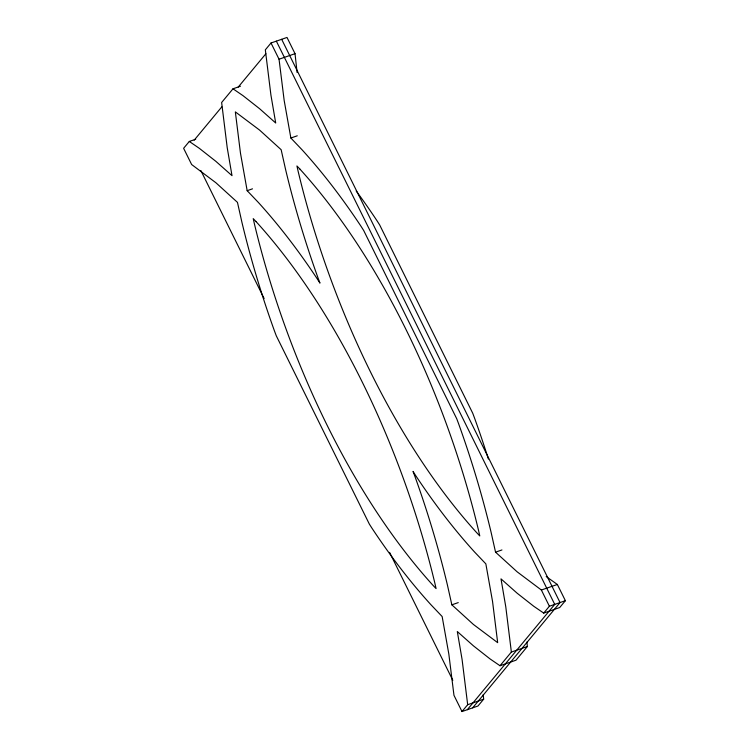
<?xml version="1.0" encoding="UTF-8"?>
<svg xmlns="http://www.w3.org/2000/svg" width="749" height="749" viewBox="0 0 749 749"><rect width="100%" height="100%" fill="white"/><g stroke="black" fill="none" stroke-linecap="round" stroke-linejoin="round"><path stroke-width="1.12" d="M195.695 139.239L189.3 141.458L183.617 148.302L191.641 164.527L215.89 182.737L237.461 202.37L241.927 222.313A471.879 215.235 70.9 0 0 274.49 331.03L276.269 335.767L369.341 524.085L371.822 527.979A471.879 215.235 70.9 0 0 430.928 604.724L442.144 616.521L448.838 654.083L453.969 695.325L461.993 711.55L477.984 706.007L483.667 699.163L483.208 694.679M240.457 86.219L232.995 88.803L221.638 102.491L227.219 147.712L232.003 175.659L215.899 161.363L199.281 148.293L189.3 141.458M297.1 72.513L295.031 53.675L287.007 37.45L271.016 42.993L265.333 49.837L270.923 95.057L275.698 123.005L259.594 108.708L242.976 95.638L232.995 88.803M194.188 140.157L221.826 106.845M238.257 87.043L265.895 53.741M461.993 711.55L467.676 704.706L483.667 699.163M467.676 704.706L462.086 659.485L457.311 631.538L473.415 645.835L490.033 658.905L500.014 665.739L511.37 652.051L527.362 646.509L526.912 642.024M511.37 652.051L505.781 606.83L501.006 578.883L517.11 593.18L533.728 606.25L543.708 613.085L549.391 606.241L565.383 600.698L557.359 584.473L546.218 576.571M467.329 709.696L554.728 604.387L276.353 41.148M472.647 707.852L560.046 602.552L281.671 39.304M527.362 646.509L516.005 660.197L500.014 665.739M565.383 600.698L559.7 607.542L543.708 613.085M549.391 606.241L541.368 590.015L517.119 571.805L495.548 552.172L491.082 532.239A471.879 215.235 70.9 0 0 458.519 423.513L456.74 418.775L363.668 230.458L361.187 226.563A471.879 215.235 70.9 0 0 302.081 149.819L290.865 138.022L284.171 100.469L279.04 59.218L295.031 53.675M290.865 138.022L297.259 135.803M247.161 190.677L258.386 202.473A471.879 215.235 70.9 0 1 317.482 279.218L319.963 283.113L318.185 278.375A471.879 215.235 70.9 0 1 285.622 169.658L281.156 149.716L259.585 130.083L235.336 111.873L240.466 153.124L247.161 190.677L252.497 188.832M495.548 552.172L501.942 549.953M451.853 604.827L473.415 624.46L497.673 642.67L492.542 601.428L485.848 563.866L474.623 552.069A471.879 215.235 70.9 0 1 415.517 475.325L413.036 471.43L414.824 476.167A471.879 215.235 70.9 0 1 447.387 584.894L451.853 604.827L458.248 602.608M541.368 590.015L557.359 584.473M271.016 42.993L279.04 59.218M200.882 170.575L264.125 298.542M389.574 552.369L452.817 680.326M356.196 190.976A471.879 215.235 70.9 0 1 377.178 221.021L379.659 224.915L472.731 413.233L474.51 417.97A471.879 215.235 70.9 0 1 488.376 459.053M299.797 168.974L296.932 165.969L298.074 171.053A446.516 203.662 70.9 0 0 476.916 532.914L479.772 535.928L478.639 530.835A446.516 203.662 70.9 0 0 299.797 168.974M256.092 221.629L253.228 218.624L254.37 223.708A446.516 203.662 70.9 0 0 433.212 585.568L436.077 588.583L434.935 583.49A446.516 203.662 70.9 0 0 256.092 221.629"/></g></svg>
